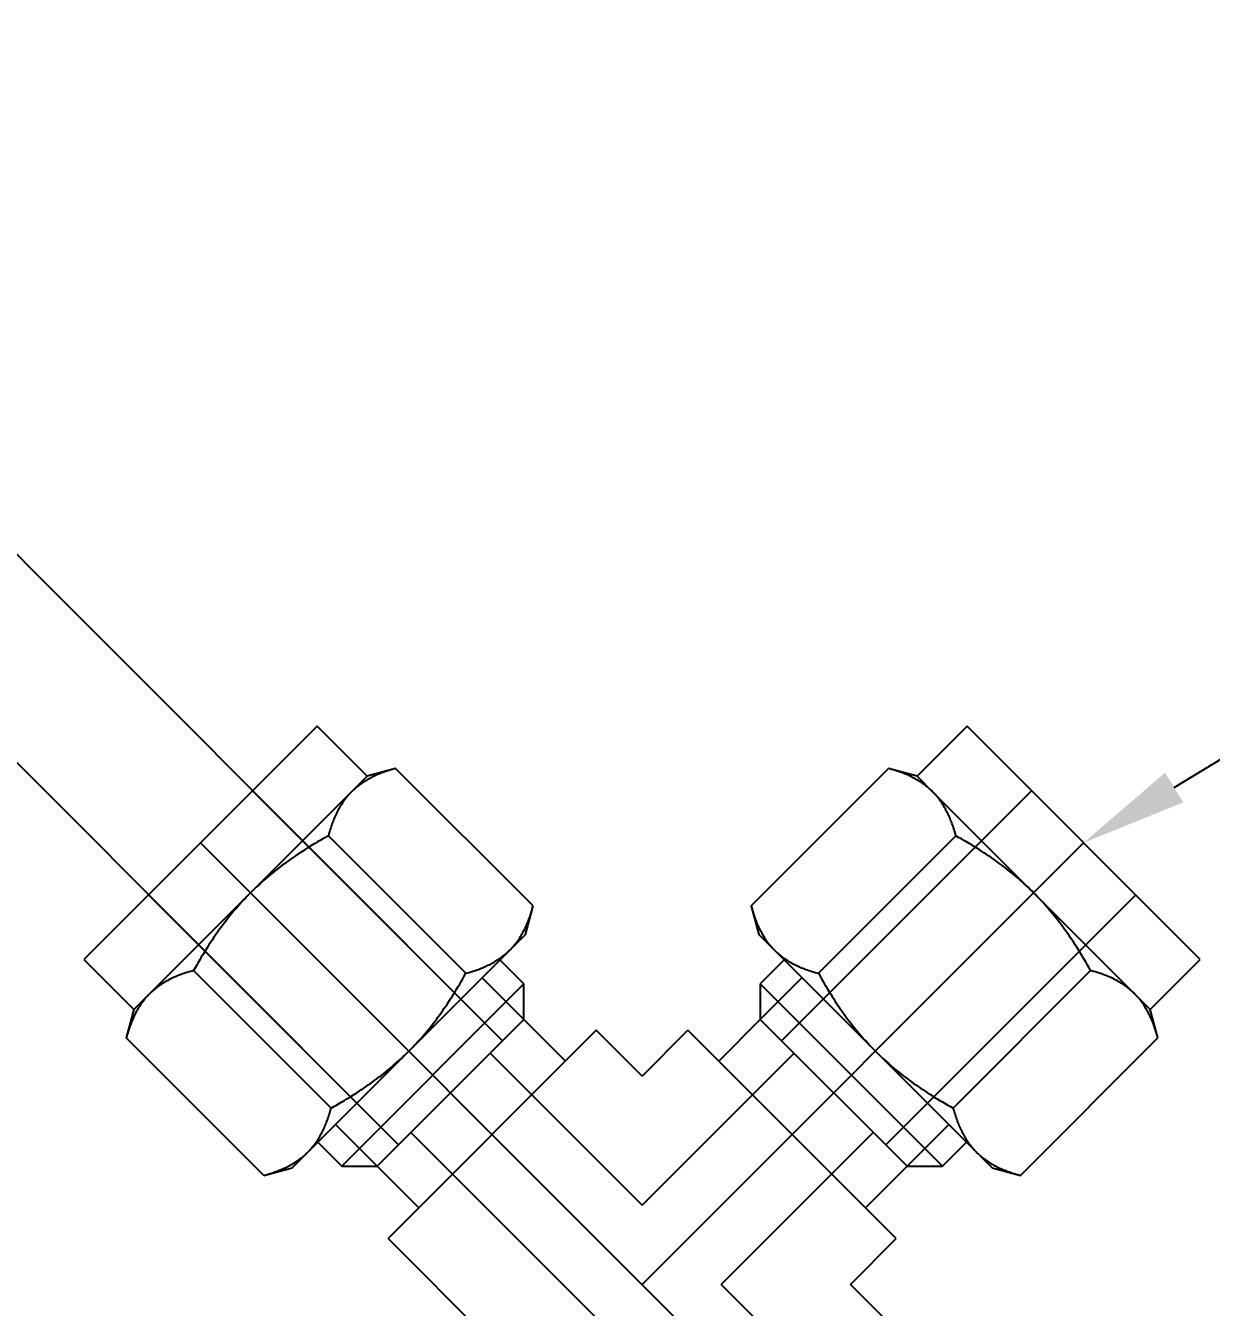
# Model space of a CAD drawing. Header units: inches. Extents: x 5.3 to 31.2, y 3.7 to 34.9.
# Drawn here: x 23.439 to 25.452, y 10.908 to 13.084 of the extents above; entities that cross this region are included whole.
import ezdxf
from ezdxf import colors
from ezdxf.entities.mleader import LeaderData, LeaderLine
from ezdxf.math import Vec2, Vec3

# ---------------------------------------------------------------- set-up
doc = ezdxf.new("R2010")
doc.units = ezdxf.units.IN
doc.header["$MEASUREMENT"] = 0
doc.linetypes.add('CENTER2', pattern=[28.575, 19.05, -3.175, 3.175, -3.175])
doc.linetypes.add('HIDDEN2', pattern=[4.7625, 3.175, -1.5875])
for name, color, linetype in [('.25 tubes', 170, 'Continuous'), ('NOTES', 1, 'Continuous'), ('TRDETAIL2', 7, 'Continuous'), ('TRDETAIL3', 7, 'Continuous'), ('TRMODEL1', 7, 'Continuous'), ('TRMODEL3', 7, 'Continuous')]:
    doc.layers.add(name, color=color, linetype=linetype)

# ---------------------------------------------------------------- blocks, each defined once
blk = doc.blocks.new('SS-400-3')
at = {"layer": 'TRDETAIL2', "color": 6, "linetype": 'HIDDEN2'}
for p, q in [((1.06, 0.125), (0.46, 0.125)), ((0.46, 0.125), (0.46, -0.125)), ((-0.46, 0.095), (0.46, 0.095)), ((-0.46, -0.095), (-0.095, -0.095)), ((-0.095, -0.46), (-0.095, -0.095)), ((0.095, -0.095), (0.095, -0.46)), ((0.46, -0.095), (0.095, -0.095)), ((0.46, -0.125), (1.06, -0.125)), ((-0.125, -1.06), (-0.125, -0.46)), ((-0.125, -0.46), (0.125, -0.46)), ((0.125, -0.46), (0.125, -1.06))]:
    blk.add_line(p, q, dxfattribs=at)
at = {"layer": 'TRDETAIL3', "color": 4, "linetype": 'CENTER2'}
for p, q in [((-1.06, 0), (1.06, 0)), ((0, -1.06), (0, 0))]:
    blk.add_line(p, q, dxfattribs=at)
at = {"layer": 'TRMODEL1', "color": 7, "linetype": 'Continuous'}
for p, q in [((0.585, 0.3233), (0.56, 0.28)), ((0.5758, 0.3059), (0.5747, 0.3035)), ((0.577, 0.3083), (0.5758, 0.3059)), ((0.5782, 0.3108), (0.577, 0.3083)), ((0.5795, 0.3132), (0.5782, 0.3108)), ((0.5808, 0.3157), (0.5795, 0.3132)), ((0.5821, 0.3182), (0.5808, 0.3157)), ((0.5836, 0.3208), (0.5821, 0.3182)), ((0.585, 0.3233), (0.5836, 0.3208)), ((0.585, 0.3233), (0.915, 0.3233)), ((0.9164, 0.3208), (0.915, 0.3233)), ((0.94, 0.28), (0.915, 0.3233)), ((0.9179, 0.3182), (0.9164, 0.3208)), ((0.9192, 0.3157), (0.9179, 0.3182)), ((0.9205, 0.3132), (0.9192, 0.3157)), ((0.9218, 0.3108), (0.9205, 0.3132)), ((0.923, 0.3083), (0.9218, 0.3108)), ((0.9242, 0.3059), (0.923, 0.3083)), ((0.9253, 0.3035), (0.9242, 0.3059)), ((0.5672, 0.2848), (0.5665, 0.2826)), ((0.568, 0.2871), (0.5672, 0.2848)), ((0.5688, 0.2894), (0.568, 0.2871)), ((0.5697, 0.2917), (0.5688, 0.2894)), ((0.5706, 0.2941), (0.5697, 0.2917)), ((0.5716, 0.2964), (0.5706, 0.2941)), ((0.5726, 0.2987), (0.5716, 0.2964)), ((0.5736, 0.3011), (0.5726, 0.2987)), ((0.5747, 0.3035), (0.5736, 0.3011)), ((0.9264, 0.3011), (0.9253, 0.3035)), ((0.9274, 0.2987), (0.9264, 0.3011)), ((0.9284, 0.2964), (0.9274, 0.2987)), ((0.9294, 0.2941), (0.9284, 0.2964)), ((0.9303, 0.2917), (0.9294, 0.2941)), ((0.9312, 0.2894), (0.9303, 0.2917)), ((0.932, 0.2871), (0.9312, 0.2894)), ((0.9328, 0.2848), (0.932, 0.2871)), ((0.9335, 0.2826), (0.9328, 0.2848)), ((0.56, 0.2425), (0.56, 0.28)), ((0.5616, 0.2624), (0.5613, 0.2602)), ((0.562, 0.2646), (0.5616, 0.2624)), ((0.5624, 0.2669), (0.562, 0.2646)), ((0.5629, 0.2691), (0.5624, 0.2669)), ((0.5634, 0.2713), (0.5629, 0.2691)), ((0.5639, 0.2735), (0.5634, 0.2713)), ((0.5645, 0.2758), (0.5639, 0.2735)), ((0.5651, 0.278), (0.5645, 0.2758)), ((0.5658, 0.2803), (0.5651, 0.278)), ((0.5665, 0.2826), (0.5658, 0.2803)), ((0.9342, 0.2803), (0.9335, 0.2826)), ((0.9349, 0.278), (0.9342, 0.2803)), ((0.9355, 0.2758), (0.9349, 0.278)), ((0.9361, 0.2735), (0.9355, 0.2758)), ((0.9366, 0.2713), (0.9361, 0.2735)), ((0.9371, 0.2691), (0.9366, 0.2713)), ((0.9376, 0.2669), (0.9371, 0.2691)), ((0.938, 0.2646), (0.9376, 0.2669)), ((0.9384, 0.2624), (0.938, 0.2646)), ((0.9387, 0.2602), (0.9384, 0.2624)), ((0.94, 0.28), (0.94, 0.2425)), ((1.06, 0.28), (0.94, 0.28)), ((1.06, -0.28), (1.06, 0.28)), ((-0.36, 0.25), (0.36, 0.25)), ((0.36, -0.25), (0.36, 0.25)), ((0.5601, 0.2469), (0.56, 0.2447)), ((0.56, 0.2447), (0.56, 0.2425)), ((0.56, 0.2425), (0.56, 0.2403)), ((0.56, 0), (0.56, 0.2425)), ((0.56, 0.2403), (0.5601, 0.238)), ((0.5602, 0.2491), (0.5601, 0.2469)), ((0.5603, 0.2514), (0.5602, 0.2491)), ((0.5605, 0.2536), (0.5603, 0.2514)), ((0.5607, 0.2558), (0.5605, 0.2536)), ((0.561, 0.258), (0.5607, 0.2558)), ((0.5613, 0.2602), (0.561, 0.258)), ((0.939, 0.258), (0.9387, 0.2602)), ((0.9393, 0.2558), (0.939, 0.258)), ((0.9395, 0.2536), (0.9393, 0.2558)), ((0.9397, 0.2514), (0.9395, 0.2536)), ((0.9398, 0.2491), (0.9397, 0.2514)), ((0.9399, 0.2469), (0.9398, 0.2491)), ((0.94, 0.2447), (0.9399, 0.2469)), ((0.9399, 0.238), (0.94, 0.2403)), ((0.94, 0.2425), (0.94, 0.2447)), ((0.94, 0.2425), (0.94, 0)), ((0.94, 0.2403), (0.94, 0.2425)), ((0.5025, 0.2188), (0.46, 0.1762)), ((0.5025, -0.2188), (0.5025, 0.2188)), ((0.56, 0.2188), (0.5025, 0.2188)), ((0.5601, 0.238), (0.5602, 0.2358)), ((0.5602, 0.2358), (0.5603, 0.2336)), ((0.5603, 0.2336), (0.5605, 0.2314)), ((0.5605, 0.2314), (0.5607, 0.2292)), ((0.5607, 0.2292), (0.561, 0.227)), ((0.561, 0.227), (0.5613, 0.2248)), ((0.5613, 0.2248), (0.5616, 0.2226)), ((0.5616, 0.2226), (0.562, 0.2203)), ((0.562, 0.2203), (0.5624, 0.2181)), ((0.5624, 0.2181), (0.5629, 0.2159)), ((0.9371, 0.2159), (0.9376, 0.2181)), ((0.9376, 0.2181), (0.938, 0.2203)), ((0.938, 0.2203), (0.9384, 0.2226)), ((0.9384, 0.2226), (0.9387, 0.2248)), ((0.9387, 0.2248), (0.939, 0.227)), ((0.939, 0.227), (0.9393, 0.2292)), ((0.9393, 0.2292), (0.9395, 0.2314)), ((0.9395, 0.2314), (0.9397, 0.2336)), ((0.9397, 0.2336), (0.9398, 0.2358)), ((0.9398, 0.2358), (0.9399, 0.238)), ((0.5629, 0.2159), (0.5634, 0.2137)), ((0.5634, 0.2137), (0.5639, 0.2114)), ((0.5639, 0.2114), (0.5645, 0.2092)), ((0.5645, 0.2092), (0.5651, 0.2069)), ((0.5651, 0.2069), (0.5658, 0.2047)), ((0.5658, 0.2047), (0.5665, 0.2024)), ((0.5665, 0.2024), (0.5672, 0.2001)), ((0.5672, 0.2001), (0.568, 0.1979)), ((0.568, 0.1979), (0.5688, 0.1956)), ((0.9312, 0.1956), (0.932, 0.1979)), ((0.932, 0.1979), (0.9328, 0.2001)), ((0.9328, 0.2001), (0.9335, 0.2024)), ((0.9335, 0.2024), (0.9342, 0.2047)), ((0.9342, 0.2047), (0.9349, 0.2069)), ((0.9349, 0.2069), (0.9355, 0.2092)), ((0.9355, 0.2092), (0.9361, 0.2114)), ((0.9361, 0.2114), (0.9366, 0.2137)), ((0.9366, 0.2137), (0.9371, 0.2159)), ((0.46, 0.1762), (0.36, 0.1762)), ((0.46, -0.1762), (0.46, 0.1762)), ((0.5688, 0.1956), (0.5697, 0.1932)), ((0.5697, 0.1932), (0.5706, 0.1909)), ((0.5706, 0.1909), (0.5716, 0.1886)), ((0.5716, 0.1886), (0.5726, 0.1862)), ((0.5726, 0.1862), (0.5736, 0.1839)), ((0.5736, 0.1839), (0.5747, 0.1815)), ((0.5747, 0.1815), (0.5758, 0.1791)), ((0.5758, 0.1791), (0.577, 0.1766)), ((0.577, 0.1766), (0.5782, 0.1742)), ((0.5782, 0.1742), (0.5795, 0.1717)), ((0.9205, 0.1717), (0.9218, 0.1742)), ((0.9218, 0.1742), (0.923, 0.1766)), ((0.923, 0.1766), (0.9242, 0.1791)), ((0.9242, 0.1791), (0.9253, 0.1815)), ((0.9253, 0.1815), (0.9264, 0.1839)), ((0.9264, 0.1839), (0.9274, 0.1862)), ((0.9274, 0.1862), (0.9284, 0.1886)), ((0.9284, 0.1886), (0.9294, 0.1909)), ((0.9294, 0.1909), (0.9303, 0.1932)), ((0.9303, 0.1932), (0.9312, 0.1956)), ((0.5795, 0.1717), (0.5808, 0.1693)), ((0.5808, 0.1693), (0.5821, 0.1667)), ((0.5821, 0.1667), (0.5836, 0.1642)), ((0.5836, 0.1565), (0.5821, 0.1515)), ((0.5836, 0.1642), (0.585, 0.1617)), ((0.585, 0.1617), (0.5836, 0.1565)), ((0.585, 0.1617), (0.915, 0.1617)), ((0.915, 0.1617), (0.9164, 0.1642)), ((0.9164, 0.1565), (0.915, 0.1617)), ((0.9164, 0.1642), (0.9179, 0.1667)), ((0.9179, 0.1515), (0.9164, 0.1565)), ((0.9179, 0.1667), (0.9192, 0.1693)), ((0.9192, 0.1693), (0.9205, 0.1717)), ((0.577, 0.1317), (0.5758, 0.1268)), ((0.5782, 0.1366), (0.577, 0.1317)), ((0.5795, 0.1415), (0.5782, 0.1366)), ((0.5808, 0.1465), (0.5795, 0.1415)), ((0.5821, 0.1515), (0.5808, 0.1465)), ((0.9192, 0.1465), (0.9179, 0.1515)), ((0.9205, 0.1415), (0.9192, 0.1465)), ((0.9218, 0.1366), (0.9205, 0.1415)), ((0.923, 0.1317), (0.9218, 0.1366)), ((0.9242, 0.1268), (0.923, 0.1317)), ((0.5726, 0.1125), (0.5716, 0.1078)), ((0.5736, 0.1173), (0.5726, 0.1125)), ((0.5747, 0.122), (0.5736, 0.1173)), ((0.5758, 0.1268), (0.5747, 0.122)), ((0.9253, 0.122), (0.9242, 0.1268)), ((0.9264, 0.1173), (0.9253, 0.122)), ((0.9274, 0.1125), (0.9264, 0.1173)), ((0.9284, 0.1078), (0.9274, 0.1125)), ((0.568, 0.0893), (0.5672, 0.0847)), ((0.5688, 0.0939), (0.568, 0.0893)), ((0.5697, 0.0985), (0.5688, 0.0939)), ((0.5706, 0.1031), (0.5697, 0.0985)), ((0.5716, 0.1078), (0.5706, 0.1031)), ((0.9294, 0.1031), (0.9284, 0.1078)), ((0.9303, 0.0985), (0.9294, 0.1031)), ((0.9312, 0.0939), (0.9303, 0.0985)), ((0.932, 0.0893), (0.9312, 0.0939)), ((0.9328, 0.0847), (0.932, 0.0893)), ((0.5645, 0.0666), (0.5639, 0.0621)), ((0.5651, 0.0711), (0.5645, 0.0666)), ((0.5658, 0.0756), (0.5651, 0.0711)), ((0.5665, 0.0801), (0.5658, 0.0756)), ((0.5672, 0.0847), (0.5665, 0.0801)), ((0.9335, 0.0801), (0.9328, 0.0847)), ((0.9342, 0.0756), (0.9335, 0.0801)), ((0.9349, 0.0711), (0.9342, 0.0756)), ((0.9355, 0.0666), (0.9349, 0.0711)), ((0.9361, 0.0621), (0.9355, 0.0666)), ((0.562, 0.0443), (0.5616, 0.0399)), ((0.5624, 0.0487), (0.562, 0.0443)), ((0.5629, 0.0532), (0.5624, 0.0487)), ((0.5634, 0.0576), (0.5629, 0.0532)), ((0.5639, 0.0621), (0.5634, 0.0576)), ((0.9366, 0.0576), (0.9361, 0.0621)), ((0.9371, 0.0532), (0.9366, 0.0576)), ((0.9376, 0.0487), (0.9371, 0.0532)), ((0.938, 0.0443), (0.9376, 0.0487)), ((0.9384, 0.0399), (0.938, 0.0443)), ((0.5605, 0.0222), (0.5603, 0.0177)), ((0.5607, 0.0266), (0.5605, 0.0222)), ((0.561, 0.031), (0.5607, 0.0266)), ((0.5613, 0.0354), (0.561, 0.031)), ((0.5616, 0.0399), (0.5613, 0.0354)), ((0.9387, 0.0354), (0.9384, 0.0399)), ((0.939, 0.031), (0.9387, 0.0354)), ((0.9393, 0.0266), (0.939, 0.031)), ((0.9395, 0.0222), (0.9393, 0.0266)), ((0.9397, 0.0177), (0.9395, 0.0222)), ((0.5601, 0.0089), (0.56, 0.0044)), ((0.56, 0.0044), (0.56, 0)), ((0.56, 0), (0.56, -0.0044)), ((0.56, -0.2425), (0.56, 0)), ((0.5602, 0.0133), (0.5601, 0.0089)), ((0.5603, 0.0177), (0.5602, 0.0133)), ((0.9398, 0.0133), (0.9397, 0.0177)), ((0.9399, 0.0089), (0.9398, 0.0133)), ((0.94, 0.0044), (0.9399, 0.0089)), ((0.94, 0), (0.94, 0.0044)), ((0.94, -0.0044), (0.94, 0)), ((0.94, 0), (0.94, -0.2425)), ((0.56, -0.0044), (0.5601, -0.0089)), ((0.5601, -0.0089), (0.5602, -0.0133)), ((0.5602, -0.0133), (0.5603, -0.0177)), ((0.5603, -0.0177), (0.5605, -0.0222)), ((0.9395, -0.0222), (0.9397, -0.0177)), ((0.9397, -0.0177), (0.9398, -0.0133)), ((0.9398, -0.0133), (0.9399, -0.0089)), ((0.9399, -0.0089), (0.94, -0.0044)), ((0.5605, -0.0222), (0.5607, -0.0266)), ((0.5607, -0.0266), (0.561, -0.031)), ((0.561, -0.031), (0.5613, -0.0354)), ((0.5613, -0.0354), (0.5616, -0.0399)), ((0.5616, -0.0399), (0.562, -0.0443)), ((0.938, -0.0443), (0.9384, -0.0399)), ((0.9384, -0.0399), (0.9387, -0.0354)), ((0.9387, -0.0354), (0.939, -0.031)), ((0.939, -0.031), (0.9393, -0.0266)), ((0.9393, -0.0266), (0.9395, -0.0222)), ((0.562, -0.0443), (0.5624, -0.0487)), ((0.5624, -0.0487), (0.5629, -0.0532)), ((0.5629, -0.0532), (0.5634, -0.0576)), ((0.5634, -0.0576), (0.5639, -0.0621)), ((0.5639, -0.0621), (0.5645, -0.0666)), ((0.9355, -0.0666), (0.9361, -0.0621)), ((0.9361, -0.0621), (0.9366, -0.0576)), ((0.9366, -0.0576), (0.9371, -0.0532)), ((0.9371, -0.0532), (0.9376, -0.0487)), ((0.9376, -0.0487), (0.938, -0.0443)), ((0.5645, -0.0666), (0.5651, -0.0711)), ((0.5651, -0.0711), (0.5658, -0.0756)), ((0.5658, -0.0756), (0.5665, -0.0801)), ((0.5665, -0.0801), (0.5672, -0.0847)), ((0.5672, -0.0847), (0.568, -0.0893)), ((0.932, -0.0893), (0.9328, -0.0847)), ((0.9328, -0.0847), (0.9335, -0.0801)), ((0.9335, -0.0801), (0.9342, -0.0756)), ((0.9342, -0.0756), (0.9349, -0.0711)), ((0.9349, -0.0711), (0.9355, -0.0666)), ((0.568, -0.0893), (0.5688, -0.0939)), ((0.5688, -0.0939), (0.5697, -0.0985)), ((0.5697, -0.0985), (0.5706, -0.1031)), ((0.5706, -0.1031), (0.5716, -0.1078)), ((0.5716, -0.1078), (0.5726, -0.1125)), ((0.9274, -0.1125), (0.9284, -0.1078)), ((0.9284, -0.1078), (0.9294, -0.1031)), ((0.9294, -0.1031), (0.9303, -0.0985)), ((0.9303, -0.0985), (0.9312, -0.0939)), ((0.9312, -0.0939), (0.932, -0.0893)), ((0.5726, -0.1125), (0.5736, -0.1173)), ((0.5736, -0.1173), (0.5747, -0.122)), ((0.5747, -0.122), (0.5758, -0.1268)), ((0.5758, -0.1268), (0.577, -0.1317)), ((0.923, -0.1317), (0.9242, -0.1268)), ((0.9242, -0.1268), (0.9253, -0.122)), ((0.9253, -0.122), (0.9264, -0.1173)), ((0.9264, -0.1173), (0.9274, -0.1125)), ((0.577, -0.1317), (0.5782, -0.1366)), ((0.5782, -0.1366), (0.5795, -0.1415)), ((0.5795, -0.1415), (0.5808, -0.1465)), ((0.5808, -0.1465), (0.5821, -0.1515)), ((0.5821, -0.1515), (0.5836, -0.1565)), ((0.9164, -0.1565), (0.9179, -0.1515)), ((0.9179, -0.1515), (0.9192, -0.1465)), ((0.9192, -0.1465), (0.9205, -0.1415)), ((0.9205, -0.1415), (0.9218, -0.1366)), ((0.9218, -0.1366), (0.923, -0.1317)), ((0.5795, -0.1717), (0.5782, -0.1742)), ((0.5808, -0.1693), (0.5795, -0.1717)), ((0.5821, -0.1667), (0.5808, -0.1693)), ((0.5836, -0.1642), (0.5821, -0.1667)), ((0.5836, -0.1565), (0.585, -0.1617)), ((0.585, -0.1617), (0.5836, -0.1642)), ((0.585, -0.1617), (0.915, -0.1617)), ((0.915, -0.1617), (0.9164, -0.1565)), ((0.9164, -0.1642), (0.915, -0.1617)), ((0.9179, -0.1667), (0.9164, -0.1642)), ((0.9192, -0.1693), (0.9179, -0.1667)), ((0.9205, -0.1717), (0.9192, -0.1693)), ((0.9218, -0.1742), (0.9205, -0.1717)), ((0.36, -0.1762), (0.46, -0.1762)), ((0.46, -0.1762), (0.5025, -0.2188)), ((0.5688, -0.1956), (0.568, -0.1979)), ((0.5697, -0.1932), (0.5688, -0.1956)), ((0.5706, -0.1909), (0.5697, -0.1932)), ((0.5716, -0.1886), (0.5706, -0.1909)), ((0.5726, -0.1862), (0.5716, -0.1886)), ((0.5736, -0.1839), (0.5726, -0.1862)), ((0.5747, -0.1815), (0.5736, -0.1839)), ((0.5758, -0.1791), (0.5747, -0.1815)), ((0.577, -0.1766), (0.5758, -0.1791)), ((0.5782, -0.1742), (0.577, -0.1766)), ((0.923, -0.1766), (0.9218, -0.1742)), ((0.9242, -0.1791), (0.923, -0.1766)), ((0.9253, -0.1815), (0.9242, -0.1791)), ((0.9264, -0.1839), (0.9253, -0.1815)), ((0.9274, -0.1862), (0.9264, -0.1839)), ((0.9284, -0.1886), (0.9274, -0.1862)), ((0.9294, -0.1909), (0.9284, -0.1886)), ((0.9303, -0.1932), (0.9294, -0.1909)), ((0.9312, -0.1956), (0.9303, -0.1932)), ((0.932, -0.1979), (0.9312, -0.1956)), ((0.5629, -0.2159), (0.5624, -0.2181)), ((0.5634, -0.2137), (0.5629, -0.2159)), ((0.5639, -0.2114), (0.5634, -0.2137)), ((0.5645, -0.2092), (0.5639, -0.2114)), ((0.5651, -0.2069), (0.5645, -0.2092)), ((0.5658, -0.2047), (0.5651, -0.2069)), ((0.5665, -0.2024), (0.5658, -0.2047)), ((0.5672, -0.2001), (0.5665, -0.2024)), ((0.568, -0.1979), (0.5672, -0.2001)), ((0.9328, -0.2001), (0.932, -0.1979)), ((0.9335, -0.2024), (0.9328, -0.2001)), ((0.9342, -0.2047), (0.9335, -0.2024)), ((0.9349, -0.2069), (0.9342, -0.2047)), ((0.9355, -0.2092), (0.9349, -0.2069)), ((0.9361, -0.2114), (0.9355, -0.2092)), ((0.9366, -0.2137), (0.9361, -0.2114)), ((0.9371, -0.2159), (0.9366, -0.2137)), ((0.9376, -0.2181), (0.9371, -0.2159)), ((0.5025, -0.2188), (0.56, -0.2188)), ((0.5601, -0.238), (0.56, -0.2403)), ((0.5602, -0.2358), (0.5601, -0.238)), ((0.5603, -0.2336), (0.5602, -0.2358)), ((0.5605, -0.2314), (0.5603, -0.2336)), ((0.5607, -0.2292), (0.5605, -0.2314)), ((0.561, -0.227), (0.5607, -0.2292)), ((0.5613, -0.2248), (0.561, -0.227)), ((0.5616, -0.2226), (0.5613, -0.2248)), ((0.562, -0.2203), (0.5616, -0.2226)), ((0.5624, -0.2181), (0.562, -0.2203)), ((0.938, -0.2203), (0.9376, -0.2181)), ((0.9384, -0.2226), (0.938, -0.2203)), ((0.9387, -0.2248), (0.9384, -0.2226)), ((0.939, -0.227), (0.9387, -0.2248)), ((0.9393, -0.2292), (0.939, -0.227)), ((0.9395, -0.2314), (0.9393, -0.2292)), ((0.9397, -0.2336), (0.9395, -0.2314)), ((0.9398, -0.2358), (0.9397, -0.2336)), ((0.9399, -0.238), (0.9398, -0.2358)), ((0.94, -0.2403), (0.9399, -0.238)), ((-0.36, -0.25), (-0.25, -0.25)), ((-0.25, -0.25), (-0.25, -0.36)), ((0.25, -0.25), (0.25, -0.36)), ((0.25, -0.25), (0.36, -0.25)), ((0.56, -0.2403), (0.56, -0.2425)), ((0.56, -0.2425), (0.56, -0.2447)), ((0.56, -0.28), (0.56, -0.2425)), ((0.56, -0.2447), (0.5601, -0.2469)), ((0.5601, -0.2469), (0.5602, -0.2491)), ((0.5602, -0.2491), (0.5603, -0.2514)), ((0.5603, -0.2514), (0.5605, -0.2536)), ((0.5605, -0.2536), (0.5607, -0.2558)), ((0.5607, -0.2558), (0.561, -0.258)), ((0.561, -0.258), (0.5613, -0.2602)), ((0.5613, -0.2602), (0.5616, -0.2624)), ((0.9384, -0.2624), (0.9387, -0.2602)), ((0.9387, -0.2602), (0.939, -0.258)), ((0.939, -0.258), (0.9393, -0.2558)), ((0.9393, -0.2558), (0.9395, -0.2536)), ((0.9395, -0.2536), (0.9397, -0.2514)), ((0.9397, -0.2514), (0.9398, -0.2491)), ((0.9398, -0.2491), (0.9399, -0.2469)), ((0.9399, -0.2469), (0.94, -0.2447)), ((0.94, -0.2425), (0.94, -0.2403)), ((0.94, -0.2447), (0.94, -0.2425)), ((0.94, -0.2425), (0.94, -0.28)), ((0.56, -0.28), (0.585, -0.3233)), ((0.5616, -0.2624), (0.562, -0.2646)), ((0.562, -0.2646), (0.5624, -0.2669)), ((0.5624, -0.2669), (0.5629, -0.2691)), ((0.5629, -0.2691), (0.5634, -0.2713)), ((0.5634, -0.2713), (0.5639, -0.2735)), ((0.5639, -0.2735), (0.5645, -0.2758)), ((0.5645, -0.2758), (0.5651, -0.278)), ((0.5651, -0.278), (0.5658, -0.2803)), ((0.5658, -0.2803), (0.5665, -0.2826)), ((0.5665, -0.2826), (0.5672, -0.2848)), ((0.915, -0.3233), (0.94, -0.28)), ((0.9328, -0.2848), (0.9335, -0.2826)), ((0.9335, -0.2826), (0.9342, -0.2803)), ((0.9342, -0.2803), (0.9349, -0.278)), ((0.9349, -0.278), (0.9355, -0.2758)), ((0.9355, -0.2758), (0.9361, -0.2735)), ((0.9361, -0.2735), (0.9366, -0.2713)), ((0.9366, -0.2713), (0.9371, -0.2691)), ((0.9371, -0.2691), (0.9376, -0.2669)), ((0.9376, -0.2669), (0.938, -0.2646)), ((0.938, -0.2646), (0.9384, -0.2624)), ((0.94, -0.28), (1.06, -0.28)), ((0.5672, -0.2848), (0.568, -0.2871)), ((0.568, -0.2871), (0.5688, -0.2894)), ((0.5688, -0.2894), (0.5697, -0.2917)), ((0.5697, -0.2917), (0.5706, -0.2941)), ((0.5706, -0.2941), (0.5716, -0.2964)), ((0.5716, -0.2964), (0.5726, -0.2987)), ((0.5726, -0.2987), (0.5736, -0.3011)), ((0.5736, -0.3011), (0.5747, -0.3035)), ((0.5747, -0.3035), (0.5758, -0.3059)), ((0.9242, -0.3059), (0.9253, -0.3035)), ((0.9253, -0.3035), (0.9264, -0.3011)), ((0.9264, -0.3011), (0.9274, -0.2987)), ((0.9274, -0.2987), (0.9284, -0.2964)), ((0.9284, -0.2964), (0.9294, -0.2941)), ((0.9294, -0.2941), (0.9303, -0.2917)), ((0.9303, -0.2917), (0.9312, -0.2894)), ((0.9312, -0.2894), (0.932, -0.2871)), ((0.932, -0.2871), (0.9328, -0.2848)), ((0.5758, -0.3059), (0.577, -0.3083)), ((0.577, -0.3083), (0.5782, -0.3108)), ((0.5782, -0.3108), (0.5795, -0.3132)), ((0.5795, -0.3132), (0.5808, -0.3157)), ((0.5808, -0.3157), (0.5821, -0.3182)), ((0.5821, -0.3182), (0.5836, -0.3208)), ((0.5836, -0.3208), (0.585, -0.3233)), ((0.585, -0.3233), (0.915, -0.3233)), ((0.915, -0.3233), (0.9164, -0.3208)), ((0.9164, -0.3208), (0.9179, -0.3182)), ((0.9179, -0.3182), (0.9192, -0.3157)), ((0.9192, -0.3157), (0.9205, -0.3132)), ((0.9205, -0.3132), (0.9218, -0.3108)), ((0.9218, -0.3108), (0.923, -0.3083)), ((0.923, -0.3083), (0.9242, -0.3059)), ((-0.25, -0.36), (0.25, -0.36)), ((-0.1762, -0.36), (-0.1762, -0.46)), ((0.1762, -0.46), (0.1762, -0.36)), ((-0.1762, -0.46), (-0.2188, -0.5025)), ((-0.1762, -0.46), (0.1762, -0.46)), ((0.2188, -0.5025), (0.1762, -0.46)), ((-0.2188, -0.5025), (0.2188, -0.5025)), ((-0.2188, -0.5025), (-0.2188, -0.56)), ((0.2188, -0.56), (0.2188, -0.5025)), ((-0.28, -0.56), (-0.3233, -0.585)), ((-0.278, -0.5651), (-0.2803, -0.5658)), ((-0.28, -0.56), (-0.2425, -0.56)), ((-0.2758, -0.5645), (-0.278, -0.5651)), ((-0.2735, -0.5639), (-0.2758, -0.5645)), ((-0.2713, -0.5634), (-0.2735, -0.5639)), ((-0.2691, -0.5629), (-0.2713, -0.5634)), ((-0.2669, -0.5624), (-0.2691, -0.5629)), ((-0.2646, -0.562), (-0.2669, -0.5624)), ((-0.2624, -0.5616), (-0.2646, -0.562)), ((-0.2602, -0.5613), (-0.2624, -0.5616)), ((-0.258, -0.561), (-0.2602, -0.5613)), ((-0.2558, -0.5607), (-0.258, -0.561)), ((-0.2536, -0.5605), (-0.2558, -0.5607)), ((-0.2514, -0.5603), (-0.2536, -0.5605)), ((-0.2491, -0.5602), (-0.2514, -0.5603)), ((-0.2469, -0.5601), (-0.2491, -0.5602)), ((-0.2447, -0.56), (-0.2469, -0.5601)), ((-0.2425, -0.56), (-0.2447, -0.56)), ((-0.2403, -0.56), (-0.2425, -0.56)), ((-0.2425, -0.56), (0, -0.56)), ((-0.238, -0.5601), (-0.2403, -0.56)), ((-0.2358, -0.5602), (-0.238, -0.5601)), ((-0.2336, -0.5603), (-0.2358, -0.5602)), ((-0.2314, -0.5605), (-0.2336, -0.5603)), ((-0.2292, -0.5607), (-0.2314, -0.5605)), ((-0.227, -0.561), (-0.2292, -0.5607)), ((-0.2248, -0.5613), (-0.227, -0.561)), ((-0.2226, -0.5616), (-0.2248, -0.5613)), ((-0.2203, -0.562), (-0.2226, -0.5616)), ((-0.2181, -0.5624), (-0.2203, -0.562)), ((-0.2159, -0.5629), (-0.2181, -0.5624)), ((-0.2137, -0.5634), (-0.2159, -0.5629)), ((-0.2114, -0.5639), (-0.2137, -0.5634)), ((-0.2092, -0.5645), (-0.2114, -0.5639)), ((-0.2069, -0.5651), (-0.2092, -0.5645)), ((-0.2047, -0.5658), (-0.2069, -0.5651)), ((-0.0711, -0.5651), (-0.0756, -0.5658)), ((-0.0666, -0.5645), (-0.0711, -0.5651)), ((-0.0621, -0.5639), (-0.0666, -0.5645)), ((-0.0576, -0.5634), (-0.0621, -0.5639)), ((-0.0532, -0.5629), (-0.0576, -0.5634)), ((-0.0487, -0.5624), (-0.0532, -0.5629)), ((-0.0443, -0.562), (-0.0487, -0.5624)), ((-0.0399, -0.5616), (-0.0443, -0.562)), ((-0.0354, -0.5613), (-0.0399, -0.5616)), ((-0.031, -0.561), (-0.0354, -0.5613)), ((-0.0266, -0.5607), (-0.031, -0.561)), ((-0.0222, -0.5605), (-0.0266, -0.5607)), ((-0.0177, -0.5603), (-0.0222, -0.5605)), ((-0.0133, -0.5602), (-0.0177, -0.5603)), ((-0.0089, -0.5601), (-0.0133, -0.5602)), ((-0.0044, -0.56), (-0.0089, -0.5601)), ((0, -0.56), (-0.0044, -0.56)), ((0, -0.56), (0.2425, -0.56)), ((0.0044, -0.56), (0, -0.56)), ((0.0089, -0.5601), (0.0044, -0.56)), ((0.0133, -0.5602), (0.0089, -0.5601)), ((0.0177, -0.5603), (0.0133, -0.5602)), ((0.0222, -0.5605), (0.0177, -0.5603)), ((0.0266, -0.5607), (0.0222, -0.5605)), ((0.031, -0.561), (0.0266, -0.5607)), ((0.0354, -0.5613), (0.031, -0.561)), ((0.0399, -0.5616), (0.0354, -0.5613)), ((0.0443, -0.562), (0.0399, -0.5616)), ((0.0487, -0.5624), (0.0443, -0.562)), ((0.0532, -0.5629), (0.0487, -0.5624)), ((0.0576, -0.5634), (0.0532, -0.5629)), ((0.0621, -0.5639), (0.0576, -0.5634)), ((0.0666, -0.5645), (0.0621, -0.5639)), ((0.0711, -0.5651), (0.0666, -0.5645)), ((0.0756, -0.5658), (0.0711, -0.5651)), ((0.2069, -0.5651), (0.2047, -0.5658)), ((0.2092, -0.5645), (0.2069, -0.5651)), ((0.2114, -0.5639), (0.2092, -0.5645)), ((0.2137, -0.5634), (0.2114, -0.5639)), ((0.2159, -0.5629), (0.2137, -0.5634)), ((0.2181, -0.5624), (0.2159, -0.5629)), ((0.2203, -0.562), (0.2181, -0.5624)), ((0.2226, -0.5616), (0.2203, -0.562)), ((0.2248, -0.5613), (0.2226, -0.5616)), ((0.227, -0.561), (0.2248, -0.5613)), ((0.2292, -0.5607), (0.227, -0.561)), ((0.2314, -0.5605), (0.2292, -0.5607)), ((0.2336, -0.5603), (0.2314, -0.5605)), ((0.2358, -0.5602), (0.2336, -0.5603)), ((0.238, -0.5601), (0.2358, -0.5602)), ((0.2403, -0.56), (0.238, -0.5601)), ((0.2425, -0.56), (0.2403, -0.56)), ((0.2447, -0.56), (0.2425, -0.56)), ((0.2425, -0.56), (0.28, -0.56)), ((0.2469, -0.5601), (0.2447, -0.56)), ((0.2491, -0.5602), (0.2469, -0.5601)), ((0.2514, -0.5603), (0.2491, -0.5602)), ((0.2536, -0.5605), (0.2514, -0.5603)), ((0.2558, -0.5607), (0.2536, -0.5605)), ((0.258, -0.561), (0.2558, -0.5607)), ((0.2602, -0.5613), (0.258, -0.561)), ((0.2624, -0.5616), (0.2602, -0.5613)), ((0.2646, -0.562), (0.2624, -0.5616)), ((0.2669, -0.5624), (0.2646, -0.562)), ((0.2691, -0.5629), (0.2669, -0.5624)), ((0.2713, -0.5634), (0.2691, -0.5629)), ((0.2735, -0.5639), (0.2713, -0.5634)), ((0.2758, -0.5645), (0.2735, -0.5639)), ((0.278, -0.5651), (0.2758, -0.5645)), ((0.2803, -0.5658), (0.278, -0.5651)), ((0.3233, -0.585), (0.28, -0.56)), ((-0.3208, -0.5836), (-0.3233, -0.585)), ((-0.3233, -0.585), (-0.3233, -0.915)), ((-0.3182, -0.5821), (-0.3208, -0.5836)), ((-0.3157, -0.5808), (-0.3182, -0.5821)), ((-0.3132, -0.5795), (-0.3157, -0.5808)), ((-0.3108, -0.5782), (-0.3132, -0.5795)), ((-0.3083, -0.577), (-0.3108, -0.5782)), ((-0.3059, -0.5758), (-0.3083, -0.577)), ((-0.3035, -0.5747), (-0.3059, -0.5758)), ((-0.3011, -0.5736), (-0.3035, -0.5747)), ((-0.2987, -0.5726), (-0.3011, -0.5736)), ((-0.2964, -0.5716), (-0.2987, -0.5726)), ((-0.2941, -0.5706), (-0.2964, -0.5716)), ((-0.2917, -0.5697), (-0.2941, -0.5706)), ((-0.2894, -0.5688), (-0.2917, -0.5697)), ((-0.2871, -0.568), (-0.2894, -0.5688)), ((-0.2848, -0.5672), (-0.2871, -0.568)), ((-0.2826, -0.5665), (-0.2848, -0.5672)), ((-0.2803, -0.5658), (-0.2826, -0.5665)), ((-0.2024, -0.5665), (-0.2047, -0.5658)), ((-0.2001, -0.5672), (-0.2024, -0.5665)), ((-0.1979, -0.568), (-0.2001, -0.5672)), ((-0.1956, -0.5688), (-0.1979, -0.568)), ((-0.1932, -0.5697), (-0.1956, -0.5688)), ((-0.1909, -0.5706), (-0.1932, -0.5697)), ((-0.1886, -0.5716), (-0.1909, -0.5706)), ((-0.1862, -0.5726), (-0.1886, -0.5716)), ((-0.1839, -0.5736), (-0.1862, -0.5726)), ((-0.1815, -0.5747), (-0.1839, -0.5736)), ((-0.1791, -0.5758), (-0.1815, -0.5747)), ((-0.1766, -0.577), (-0.1791, -0.5758)), ((-0.1742, -0.5782), (-0.1766, -0.577)), ((-0.1717, -0.5795), (-0.1742, -0.5782)), ((-0.1693, -0.5808), (-0.1717, -0.5795)), ((-0.1667, -0.5821), (-0.1693, -0.5808)), ((-0.1642, -0.5836), (-0.1667, -0.5821)), ((-0.1617, -0.585), (-0.1642, -0.5836)), ((-0.1565, -0.5836), (-0.1617, -0.585)), ((-0.1617, -0.585), (-0.1617, -0.915)), ((-0.1515, -0.5821), (-0.1565, -0.5836)), ((-0.1465, -0.5808), (-0.1515, -0.5821)), ((-0.1415, -0.5795), (-0.1465, -0.5808)), ((-0.1366, -0.5782), (-0.1415, -0.5795)), ((-0.1317, -0.577), (-0.1366, -0.5782)), ((-0.1268, -0.5758), (-0.1317, -0.577)), ((-0.122, -0.5747), (-0.1268, -0.5758)), ((-0.1173, -0.5736), (-0.122, -0.5747)), ((-0.1125, -0.5726), (-0.1173, -0.5736)), ((-0.1078, -0.5716), (-0.1125, -0.5726)), ((-0.1031, -0.5706), (-0.1078, -0.5716)), ((-0.0985, -0.5697), (-0.1031, -0.5706)), ((-0.0939, -0.5688), (-0.0985, -0.5697)), ((-0.0893, -0.568), (-0.0939, -0.5688)), ((-0.0847, -0.5672), (-0.0893, -0.568)), ((-0.0801, -0.5665), (-0.0847, -0.5672)), ((-0.0756, -0.5658), (-0.0801, -0.5665)), ((0.0801, -0.5665), (0.0756, -0.5658)), ((0.0847, -0.5672), (0.0801, -0.5665)), ((0.0893, -0.568), (0.0847, -0.5672)), ((0.0939, -0.5688), (0.0893, -0.568)), ((0.0985, -0.5697), (0.0939, -0.5688)), ((0.1031, -0.5706), (0.0985, -0.5697)), ((0.1078, -0.5716), (0.1031, -0.5706)), ((0.1125, -0.5726), (0.1078, -0.5716)), ((0.1173, -0.5736), (0.1125, -0.5726)), ((0.122, -0.5747), (0.1173, -0.5736)), ((0.1268, -0.5758), (0.122, -0.5747)), ((0.1317, -0.577), (0.1268, -0.5758)), ((0.1366, -0.5782), (0.1317, -0.577)), ((0.1415, -0.5795), (0.1366, -0.5782)), ((0.1465, -0.5808), (0.1415, -0.5795)), ((0.1515, -0.5821), (0.1465, -0.5808)), ((0.1565, -0.5836), (0.1515, -0.5821)), ((0.1617, -0.585), (0.1565, -0.5836)), ((0.1642, -0.5836), (0.1617, -0.585)), ((0.1617, -0.585), (0.1617, -0.915)), ((0.1667, -0.5821), (0.1642, -0.5836)), ((0.1693, -0.5808), (0.1667, -0.5821)), ((0.1717, -0.5795), (0.1693, -0.5808)), ((0.1742, -0.5782), (0.1717, -0.5795)), ((0.1766, -0.577), (0.1742, -0.5782)), ((0.1791, -0.5758), (0.1766, -0.577)), ((0.1815, -0.5747), (0.1791, -0.5758)), ((0.1839, -0.5736), (0.1815, -0.5747)), ((0.1862, -0.5726), (0.1839, -0.5736)), ((0.1886, -0.5716), (0.1862, -0.5726)), ((0.1909, -0.5706), (0.1886, -0.5716)), ((0.1932, -0.5697), (0.1909, -0.5706)), ((0.1956, -0.5688), (0.1932, -0.5697)), ((0.1979, -0.568), (0.1956, -0.5688)), ((0.2001, -0.5672), (0.1979, -0.568)), ((0.2024, -0.5665), (0.2001, -0.5672)), ((0.2047, -0.5658), (0.2024, -0.5665)), ((0.2826, -0.5665), (0.2803, -0.5658)), ((0.2848, -0.5672), (0.2826, -0.5665)), ((0.2871, -0.568), (0.2848, -0.5672)), ((0.2894, -0.5688), (0.2871, -0.568)), ((0.2917, -0.5697), (0.2894, -0.5688)), ((0.2941, -0.5706), (0.2917, -0.5697)), ((0.2964, -0.5716), (0.2941, -0.5706)), ((0.2987, -0.5726), (0.2964, -0.5716)), ((0.3011, -0.5736), (0.2987, -0.5726)), ((0.3035, -0.5747), (0.3011, -0.5736)), ((0.3059, -0.5758), (0.3035, -0.5747)), ((0.3083, -0.577), (0.3059, -0.5758)), ((0.3108, -0.5782), (0.3083, -0.577)), ((0.3132, -0.5795), (0.3108, -0.5782)), ((0.3157, -0.5808), (0.3132, -0.5795)), ((0.3182, -0.5821), (0.3157, -0.5808)), ((0.3208, -0.5836), (0.3182, -0.5821)), ((0.3233, -0.585), (0.3208, -0.5836)), ((0.3233, -0.585), (0.3233, -0.915)), ((-0.3233, -0.915), (-0.3208, -0.9164)), ((-0.3233, -0.915), (-0.28, -0.94)), ((-0.3208, -0.9164), (-0.3182, -0.9179)), ((-0.3182, -0.9179), (-0.3157, -0.9192)), ((-0.3157, -0.9192), (-0.3132, -0.9205)), ((-0.3132, -0.9205), (-0.3108, -0.9218)), ((-0.3108, -0.9218), (-0.3083, -0.923)), ((-0.3083, -0.923), (-0.3059, -0.9242)), ((-0.3059, -0.9242), (-0.3035, -0.9253)), ((-0.3035, -0.9253), (-0.3011, -0.9264)), ((-0.3011, -0.9264), (-0.2987, -0.9274)), ((-0.2987, -0.9274), (-0.2964, -0.9284)), ((-0.2964, -0.9284), (-0.2941, -0.9294)), ((-0.2941, -0.9294), (-0.2917, -0.9303)), ((-0.2917, -0.9303), (-0.2894, -0.9312)), ((-0.2894, -0.9312), (-0.2871, -0.932)), ((-0.2871, -0.932), (-0.2848, -0.9328)), ((-0.2848, -0.9328), (-0.2826, -0.9335)), ((-0.2826, -0.9335), (-0.2803, -0.9342)), ((-0.2803, -0.9342), (-0.278, -0.9349)), ((-0.278, -0.9349), (-0.2758, -0.9355)), ((-0.2092, -0.9355), (-0.2069, -0.9349)), ((-0.2069, -0.9349), (-0.2047, -0.9342)), ((-0.2047, -0.9342), (-0.2024, -0.9335)), ((-0.2024, -0.9335), (-0.2001, -0.9328)), ((-0.2001, -0.9328), (-0.1979, -0.932)), ((-0.1979, -0.932), (-0.1956, -0.9312)), ((-0.1956, -0.9312), (-0.1932, -0.9303)), ((-0.1932, -0.9303), (-0.1909, -0.9294)), ((-0.1909, -0.9294), (-0.1886, -0.9284)), ((-0.1886, -0.9284), (-0.1862, -0.9274)), ((-0.1862, -0.9274), (-0.1839, -0.9264)), ((-0.1839, -0.9264), (-0.1815, -0.9253)), ((-0.1815, -0.9253), (-0.1791, -0.9242)), ((-0.1791, -0.9242), (-0.1766, -0.923)), ((-0.1766, -0.923), (-0.1742, -0.9218)), ((-0.1742, -0.9218), (-0.1717, -0.9205)), ((-0.1717, -0.9205), (-0.1693, -0.9192)), ((-0.1693, -0.9192), (-0.1667, -0.9179)), ((-0.1667, -0.9179), (-0.1642, -0.9164)), ((-0.1642, -0.9164), (-0.1617, -0.915)), ((-0.1617, -0.915), (-0.1565, -0.9164)), ((-0.1565, -0.9164), (-0.1515, -0.9179)), ((-0.1515, -0.9179), (-0.1465, -0.9192)), ((-0.1465, -0.9192), (-0.1415, -0.9205)), ((-0.1415, -0.9205), (-0.1366, -0.9218)), ((-0.1366, -0.9218), (-0.1317, -0.923)), ((-0.1317, -0.923), (-0.1268, -0.9242)), ((-0.1268, -0.9242), (-0.122, -0.9253)), ((-0.122, -0.9253), (-0.1173, -0.9264)), ((-0.1173, -0.9264), (-0.1125, -0.9274)), ((-0.1125, -0.9274), (-0.1078, -0.9284)), ((-0.1078, -0.9284), (-0.1031, -0.9294)), ((-0.1031, -0.9294), (-0.0985, -0.9303)), ((-0.0985, -0.9303), (-0.0939, -0.9312)), ((-0.0939, -0.9312), (-0.0893, -0.932)), ((-0.0893, -0.932), (-0.0847, -0.9328)), ((-0.0847, -0.9328), (-0.0801, -0.9335)), ((-0.0801, -0.9335), (-0.0756, -0.9342)), ((-0.0756, -0.9342), (-0.0711, -0.9349)), ((-0.0711, -0.9349), (-0.0666, -0.9355)), ((0.0666, -0.9355), (0.0711, -0.9349)), ((0.0711, -0.9349), (0.0756, -0.9342)), ((0.0756, -0.9342), (0.0801, -0.9335)), ((0.0801, -0.9335), (0.0847, -0.9328)), ((0.0847, -0.9328), (0.0893, -0.932)), ((0.0893, -0.932), (0.0939, -0.9312)), ((0.0939, -0.9312), (0.0985, -0.9303)), ((0.0985, -0.9303), (0.1031, -0.9294)), ((0.1031, -0.9294), (0.1078, -0.9284)), ((0.1078, -0.9284), (0.1125, -0.9274)), ((0.1125, -0.9274), (0.1173, -0.9264)), ((0.1173, -0.9264), (0.122, -0.9253)), ((0.122, -0.9253), (0.1268, -0.9242)), ((0.1268, -0.9242), (0.1317, -0.923)), ((0.1317, -0.923), (0.1366, -0.9218)), ((0.1366, -0.9218), (0.1415, -0.9205)), ((0.1415, -0.9205), (0.1465, -0.9192)), ((0.1465, -0.9192), (0.1515, -0.9179)), ((0.1515, -0.9179), (0.1565, -0.9164)), ((0.1565, -0.9164), (0.1617, -0.915)), ((0.1617, -0.915), (0.1642, -0.9164)), ((0.1642, -0.9164), (0.1667, -0.9179)), ((0.1667, -0.9179), (0.1693, -0.9192)), ((0.1693, -0.9192), (0.1717, -0.9205)), ((0.1717, -0.9205), (0.1742, -0.9218)), ((0.1742, -0.9218), (0.1766, -0.923)), ((0.1766, -0.923), (0.1791, -0.9242)), ((0.1791, -0.9242), (0.1815, -0.9253)), ((0.1815, -0.9253), (0.1839, -0.9264)), ((0.1839, -0.9264), (0.1862, -0.9274)), ((0.1862, -0.9274), (0.1886, -0.9284)), ((0.1886, -0.9284), (0.1909, -0.9294)), ((0.1909, -0.9294), (0.1932, -0.9303)), ((0.1932, -0.9303), (0.1956, -0.9312)), ((0.1956, -0.9312), (0.1979, -0.932)), ((0.1979, -0.932), (0.2001, -0.9328)), ((0.2001, -0.9328), (0.2024, -0.9335)), ((0.2024, -0.9335), (0.2047, -0.9342)), ((0.2047, -0.9342), (0.2069, -0.9349)), ((0.2069, -0.9349), (0.2092, -0.9355)), ((0.2758, -0.9355), (0.278, -0.9349)), ((0.278, -0.9349), (0.2803, -0.9342)), ((0.28, -0.94), (0.3233, -0.915)), ((0.2803, -0.9342), (0.2826, -0.9335)), ((0.2826, -0.9335), (0.2848, -0.9328)), ((0.2848, -0.9328), (0.2871, -0.932)), ((0.2871, -0.932), (0.2894, -0.9312)), ((0.2894, -0.9312), (0.2917, -0.9303)), ((0.2917, -0.9303), (0.2941, -0.9294)), ((0.2941, -0.9294), (0.2964, -0.9284)), ((0.2964, -0.9284), (0.2987, -0.9274)), ((0.2987, -0.9274), (0.3011, -0.9264)), ((0.3011, -0.9264), (0.3035, -0.9253)), ((0.3035, -0.9253), (0.3059, -0.9242)), ((0.3059, -0.9242), (0.3083, -0.923)), ((0.3083, -0.923), (0.3108, -0.9218)), ((0.3108, -0.9218), (0.3132, -0.9205)), ((0.3132, -0.9205), (0.3157, -0.9192)), ((0.3157, -0.9192), (0.3182, -0.9179)), ((0.3182, -0.9179), (0.3208, -0.9164)), ((0.3208, -0.9164), (0.3233, -0.915)), ((-0.2425, -0.94), (-0.28, -0.94)), ((-0.28, -0.94), (-0.28, -1.06)), ((-0.2758, -0.9355), (-0.2735, -0.9361)), ((-0.2735, -0.9361), (-0.2713, -0.9366)), ((-0.2713, -0.9366), (-0.2691, -0.9371)), ((-0.2691, -0.9371), (-0.2669, -0.9376)), ((-0.2669, -0.9376), (-0.2646, -0.938)), ((-0.2646, -0.938), (-0.2624, -0.9384)), ((-0.2624, -0.9384), (-0.2602, -0.9387)), ((-0.2602, -0.9387), (-0.258, -0.939)), ((-0.258, -0.939), (-0.2558, -0.9393)), ((-0.2558, -0.9393), (-0.2536, -0.9395)), ((-0.2536, -0.9395), (-0.2514, -0.9397)), ((-0.2514, -0.9397), (-0.2491, -0.9398)), ((-0.2491, -0.9398), (-0.2469, -0.9399)), ((-0.2469, -0.9399), (-0.2447, -0.94)), ((-0.2447, -0.94), (-0.2425, -0.94)), ((-0.2425, -0.94), (-0.2403, -0.94)), ((0, -0.94), (-0.2425, -0.94)), ((-0.2403, -0.94), (-0.238, -0.9399)), ((-0.238, -0.9399), (-0.2358, -0.9398)), ((-0.2358, -0.9398), (-0.2336, -0.9397)), ((-0.2336, -0.9397), (-0.2314, -0.9395)), ((-0.2314, -0.9395), (-0.2292, -0.9393)), ((-0.2292, -0.9393), (-0.227, -0.939)), ((-0.227, -0.939), (-0.2248, -0.9387)), ((-0.2248, -0.9387), (-0.2226, -0.9384)), ((-0.2226, -0.9384), (-0.2203, -0.938)), ((-0.2203, -0.938), (-0.2181, -0.9376)), ((-0.2181, -0.9376), (-0.2159, -0.9371)), ((-0.2159, -0.9371), (-0.2137, -0.9366)), ((-0.2137, -0.9366), (-0.2114, -0.9361)), ((-0.2114, -0.9361), (-0.2092, -0.9355)), ((-0.0666, -0.9355), (-0.0621, -0.9361)), ((-0.0621, -0.9361), (-0.0576, -0.9366)), ((-0.0576, -0.9366), (-0.0532, -0.9371)), ((-0.0532, -0.9371), (-0.0487, -0.9376)), ((-0.0487, -0.9376), (-0.0443, -0.938)), ((-0.0443, -0.938), (-0.0399, -0.9384)), ((-0.0399, -0.9384), (-0.0354, -0.9387)), ((-0.0354, -0.9387), (-0.031, -0.939)), ((-0.031, -0.939), (-0.0266, -0.9393)), ((-0.0266, -0.9393), (-0.0222, -0.9395)), ((-0.0222, -0.9395), (-0.0177, -0.9397)), ((-0.0177, -0.9397), (-0.0133, -0.9398)), ((-0.0133, -0.9398), (-0.0089, -0.9399)), ((-0.0089, -0.9399), (-0.0044, -0.94)), ((-0.0044, -0.94), (0, -0.94)), ((0, -0.94), (0.0044, -0.94)), ((0.2425, -0.94), (0, -0.94)), ((0.0044, -0.94), (0.0089, -0.9399)), ((0.0089, -0.9399), (0.0133, -0.9398)), ((0.0133, -0.9398), (0.0177, -0.9397)), ((0.0177, -0.9397), (0.0222, -0.9395)), ((0.0222, -0.9395), (0.0266, -0.9393)), ((0.0266, -0.9393), (0.031, -0.939)), ((0.031, -0.939), (0.0354, -0.9387)), ((0.0354, -0.9387), (0.0399, -0.9384)), ((0.0399, -0.9384), (0.0443, -0.938)), ((0.0443, -0.938), (0.0487, -0.9376)), ((0.0487, -0.9376), (0.0532, -0.9371)), ((0.0532, -0.9371), (0.0576, -0.9366)), ((0.0576, -0.9366), (0.0621, -0.9361)), ((0.0621, -0.9361), (0.0666, -0.9355)), ((0.2092, -0.9355), (0.2114, -0.9361)), ((0.2114, -0.9361), (0.2137, -0.9366)), ((0.2137, -0.9366), (0.2159, -0.9371)), ((0.2159, -0.9371), (0.2181, -0.9376)), ((0.2181, -0.9376), (0.2203, -0.938)), ((0.2203, -0.938), (0.2226, -0.9384)), ((0.2226, -0.9384), (0.2248, -0.9387)), ((0.2248, -0.9387), (0.227, -0.939)), ((0.227, -0.939), (0.2292, -0.9393)), ((0.2292, -0.9393), (0.2314, -0.9395)), ((0.2314, -0.9395), (0.2336, -0.9397)), ((0.2336, -0.9397), (0.2358, -0.9398)), ((0.2358, -0.9398), (0.238, -0.9399)), ((0.238, -0.9399), (0.2403, -0.94)), ((0.2403, -0.94), (0.2425, -0.94)), ((0.2425, -0.94), (0.2447, -0.94)), ((0.28, -0.94), (0.2425, -0.94)), ((0.2447, -0.94), (0.2469, -0.9399)), ((0.2469, -0.9399), (0.2491, -0.9398)), ((0.2491, -0.9398), (0.2514, -0.9397)), ((0.2514, -0.9397), (0.2536, -0.9395)), ((0.2536, -0.9395), (0.2558, -0.9393)), ((0.2558, -0.9393), (0.258, -0.939)), ((0.258, -0.939), (0.2602, -0.9387)), ((0.2602, -0.9387), (0.2624, -0.9384)), ((0.2624, -0.9384), (0.2646, -0.938)), ((0.2646, -0.938), (0.2669, -0.9376)), ((0.2669, -0.9376), (0.2691, -0.9371)), ((0.2691, -0.9371), (0.2713, -0.9366)), ((0.2713, -0.9366), (0.2735, -0.9361)), ((0.2735, -0.9361), (0.2758, -0.9355)), ((0.28, -1.06), (0.28, -0.94)), ((-0.28, -1.06), (0.28, -1.06))]:
    blk.add_line(p, q, dxfattribs=at)
at = {"layer": 'TRMODEL3', "color": 1, "linetype": 'Continuous'}
for p, q in [((0.46, 0.1762), (0.56, 0.1762)), ((0.56, -0.1762), (0.46, -0.1762)), ((-0.1762, -0.56), (-0.1762, -0.46)), ((0.1762, -0.46), (0.1762, -0.56))]:
    blk.add_line(p, q, dxfattribs=at)

msp = doc.modelspace()

# ---------------------------------------------------------------- linework, layer by layer
at = {"layer": '.25 tubes'}
msp.add_lwpolyline([(21.0213, 12.538), (22.7877, 12.538, -0.198912), (23.2738, 12.3367), (24.2488, 11.361), (24.072, 11.1842), (23.097, 12.1599, 0.198912), (22.7877, 12.288), (21.0213, 12.288)], format="xyb", close=True, dxfattribs=at)

# ---------------------------------------------------------------- block references
at = {"rotation": 135}
msp.add_blockref('SS-400-3', (24.4857, 10.9473), dxfattribs=at)

# ---------------------------------------------------------------- leaders
at = {"layer": 'NOTES'}
ml = msp.add_multileader_mtext('Standard', dxfattribs=at)
ml.set_content('Pressure\\PRelief\\PPort', color=256)
ml.set_leader_properties()
ml.build(insert=Vec2(0, 0))
ml.multileader.update_dxf_attribs({"has_text_frame": 1, "text_right_attachment_type": 6, "dogleg_length": 0.36, "arrow_head_size": 0.18})
ctx = ml.context
ctx.base_point, ctx.char_height, ctx.arrow_head_size, ctx.landing_gap_size, ctx.plane_origin, ctx.plane_x_axis, ctx.plane_y_axis = Vec3(27.7624, 12.829), 0.18, 0.18, 0.09, Vec3(25.2352, 11.6968), Vec3(0.707107, -0.707107), Vec3(0.707107, 0.707107)
ctx.right_attachment = 6
notes = []
notes.append((ctx, [(0, (1, 1, 0), (27.5079, 13.0836), (0.707107, -0.707107), 0.36, [(0, [(25.2352, 11.6968)], 0, [])])]))
ctx.mtext.insert, ctx.mtext.text_direction, ctx.mtext.rotation, ctx.mtext.flow_direction = Vec3(27.8897, 12.829), Vec3(0.707107, -0.707107), 5.497787, 5
for ctx, leaders in notes:
    for number, flags, end, landing, length, lines in leaders:
        leader = LeaderData()
        leader.index, (leader.has_last_leader_line, leader.has_dogleg_vector, leader.attachment_direction) = number, flags
        leader.last_leader_point, leader.dogleg_vector, leader.dogleg_length = Vec3(end), Vec3(landing), length
        for number, points, colour, breaks in lines:
            line = LeaderLine()
            line.index, line.vertices, line.color, line.breaks = number, Vec3.list(points), colors.encode_raw_color(colour), breaks
            leader.lines.append(line)
        ctx.leaders.append(leader)

doc.saveas('drawing.dxf')
